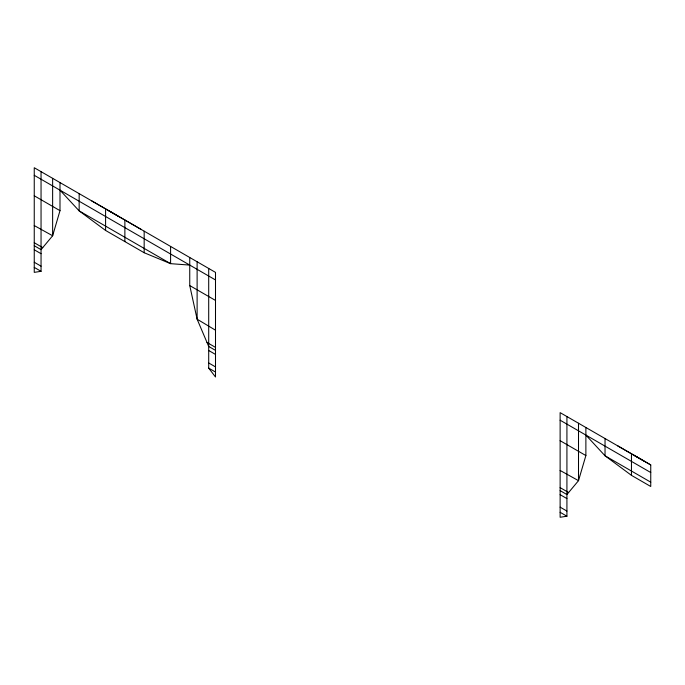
<?xml version="1.0" encoding="UTF-8"?>
<svg xmlns="http://www.w3.org/2000/svg" width="685" height="685" viewBox="0 0 685 685"><rect width="100%" height="100%" fill="white"/><g stroke="black" fill="none" stroke-linecap="round" stroke-linejoin="round"><path stroke-width="1.03" d="M59.997 182.604L59.997 210.655L52.634 235.768L41.049 249.648L34.25 245.727M585.88 427.508L585.88 455.559L578.508 480.664L566.923 494.553L560.124 490.623M41.049 171.661L41.049 271.32L34.25 272.365L34.25 167.731L117.888 215.972M566.923 416.557L566.923 516.216L560.124 517.269L560.124 412.635L643.789 460.894M189.745 265.086L170.591 263.665L144.167 252.731L105.584 230.451L79.16 210.886L59.997 190.182M91.627 200.833L141.452 229.586M560.124 420.213L650.75 472.53M650.75 482.171L605.035 455.782L585.88 435.078M605.035 438.563L605.035 455.782L631.459 475.356L650.75 486.487L650.75 464.927L634.173 455.337M560.124 440.686L585.88 455.559M560.124 470.458L578.508 480.664L578.508 423.244M108.299 210.441L215.501 272.382L215.501 377.007L208.702 368.119L208.702 268.451M34.25 175.309L215.501 279.951M560.124 487.634L568.61 492.532M560.124 494.673L566.923 498.594M34.25 195.79L59.997 210.655M189.745 257.517L189.745 285.568L215.501 300.432M560.124 507.148L566.923 511.07M560.124 512.294L566.923 516.216M34.25 225.562L52.634 235.768L52.634 178.348M215.501 330.204L197.117 319.184L189.745 285.568M34.25 242.73L42.727 247.627M207.016 342.483L215.501 347.381M215.501 350.369L208.702 346.447L197.117 319.184L197.117 261.764M34.25 249.777L41.049 253.698M208.702 350.497L215.501 354.419M34.25 262.252L41.049 266.174M208.702 362.973L215.501 366.895M34.25 267.398L41.049 271.32M208.702 368.119L215.501 372.041M617.502 445.729L650.75 464.944M631.459 453.812L631.459 475.356M170.591 246.446L170.591 263.665L79.16 210.886L79.16 193.667M144.167 231.188L144.167 252.731M124.876 220.031L124.876 241.591M105.584 208.916L105.584 230.451"/></g></svg>
